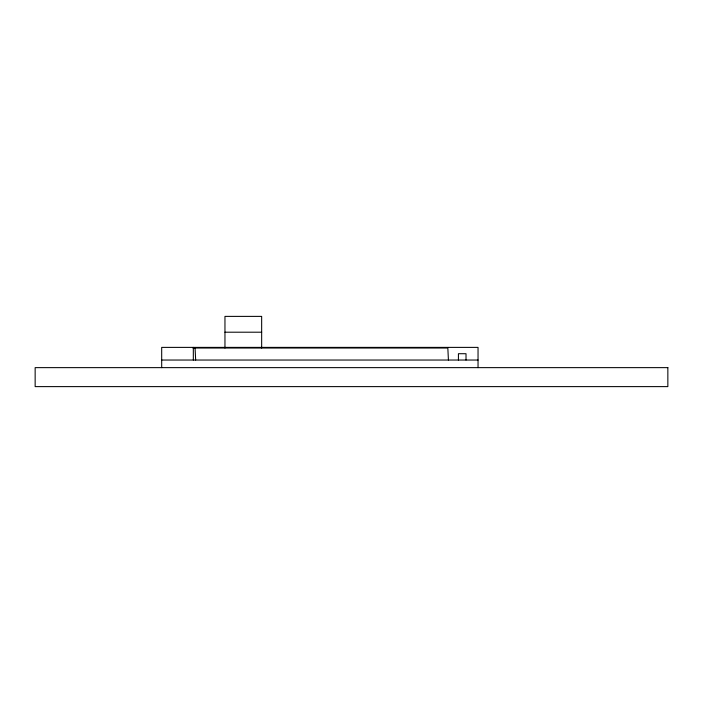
<?xml version="1.0" encoding="UTF-8"?>
<svg xmlns="http://www.w3.org/2000/svg" width="703" height="703" viewBox="0 0 703 703"><rect width="100%" height="100%" fill="white"/><g stroke="black" fill="none" stroke-linecap="round" stroke-linejoin="round"><path stroke-width="1.05" d="M224.96 332.203L261.657 332.203M192.956 348.02L447.829 348.02L448.426 360.041M161.69 360.041L478.04 360.041M195.065 348.02L195.662 360.041M478.04 367.634L478.04 347.387L161.69 347.387L161.69 367.634M466.019 360.041L466.019 353.714L458.426 353.714L458.426 360.041M261.657 348.02L261.657 316.385L224.96 316.385L224.96 348.02M193.325 347.387L193.325 360.041M667.85 367.634L35.15 367.634L35.15 386.615L667.85 386.615L667.85 367.634"/></g></svg>
